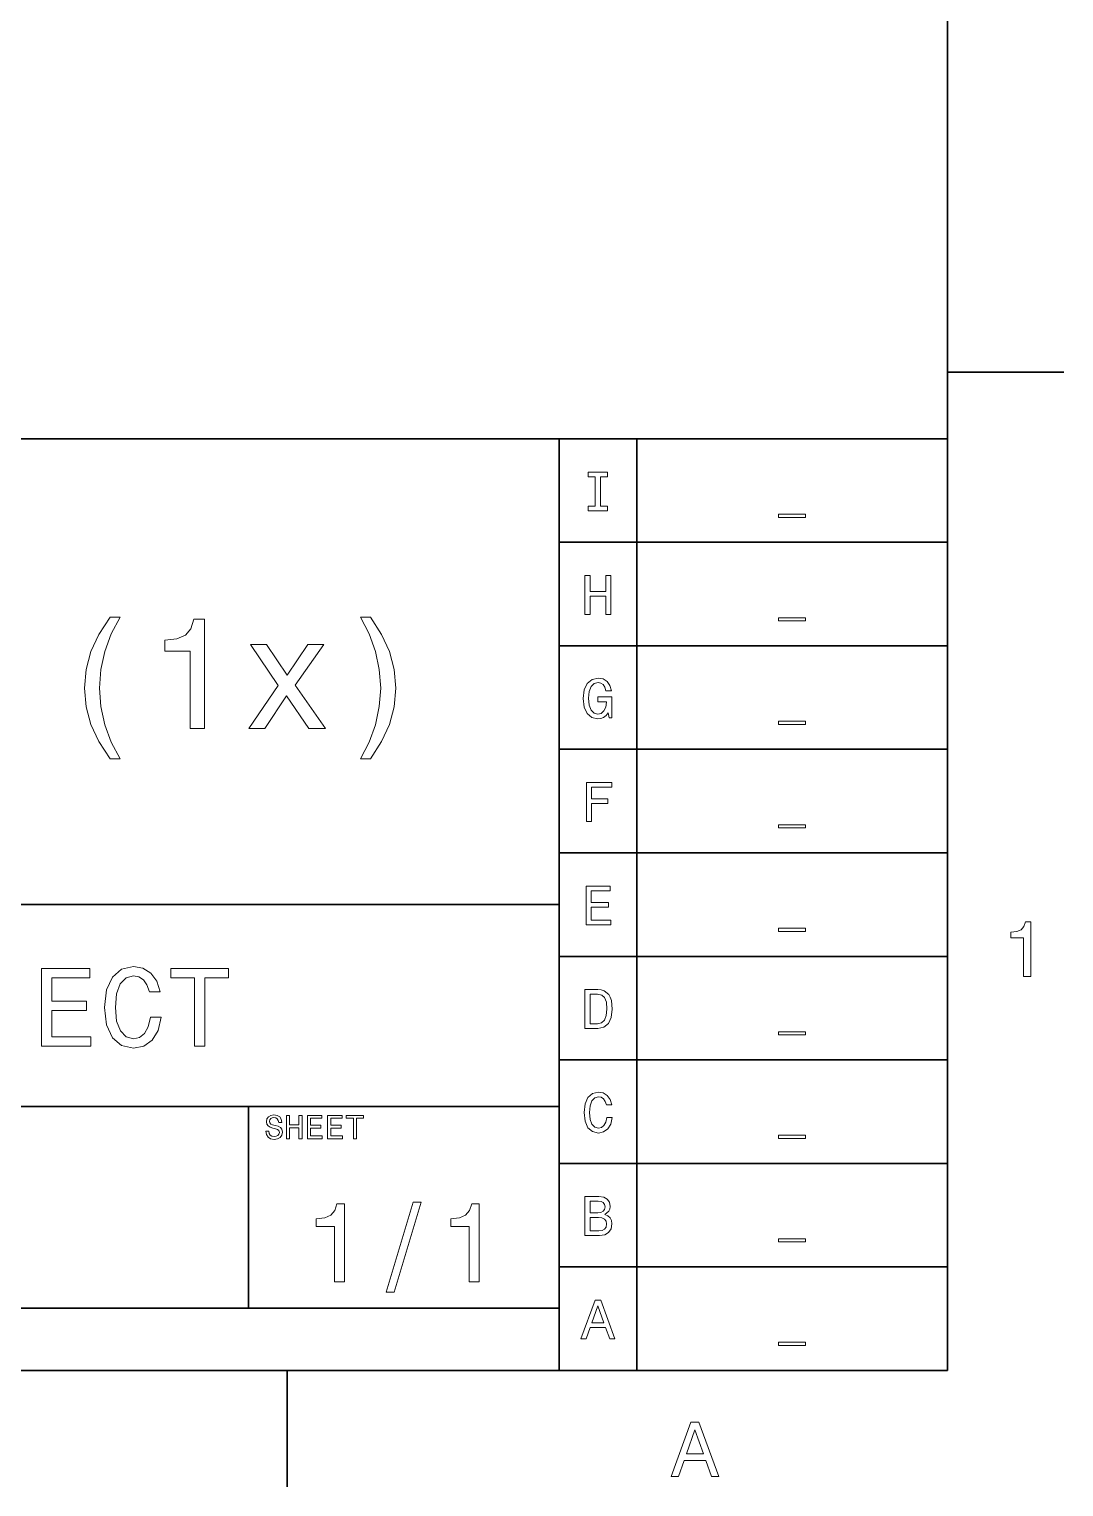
# Model space of a CAD drawing. Extents: x 0 to 420, y 0 to 297.
# Drawn here: x 350.9 to 417.5, y 2.5 to 96.4 of the extents above; entities that cross this region are included whole.
import ezdxf

# ---------------------------------------------------------------- set-up
doc = ezdxf.new("R2010")
doc.units = 0

msp = doc.modelspace()

# ---------------------------------------------------------------- linework, layer by layer
at = {"color": 7, "lineweight": 35}
for p, q in [((410, 10), (410, 287)), ((220, 70), (410, 70)), ((385, 10), (385, 70)), ((390, 10), (390, 70)), ((410, 70), (410, 10)), ((385, 63.333332), (410, 63.333332)), ((385, 56.666668), (410, 56.666668)), ((385, 50), (410, 50)), ((385, 43.333332), (410, 43.333332)), ((220, 40), (385, 40)), ((385, 36.666668), (410, 36.666668)), ((385, 30), (410, 30)), ((220, 27), (385, 27)), ((385, 23.333334), (410, 23.333334)), ((385, 16.666666), (410, 16.666666)), ((220, 14), (385, 14)), ((10, 10), (410, 10)), ((220, 10), (410, 10))]:
    msp.add_line(p, q, dxfattribs=at)
at = {"color": 7, "lineweight": 35, "ltscale": 0.1875}
for p, q in [((410, 74.300003), (417.5, 74.300003)), ((367.5, 10), (367.5, 2.5))]:
    msp.add_line(p, q, dxfattribs=at)
at = {"color": 7, "lineweight": 35, "ltscale": 0.325}
msp.add_line((365, 14), (365, 27), dxfattribs=at)
at = {"color": 7, "lineweight": 13}
for points in [[(387.33429, 65.659821), (386.873199, 65.659821), (386.873199, 65.357224), (388.126801, 65.357224), (388.126801, 65.659821), (387.66571, 65.659821), (387.66571, 67.554626), (388.126801, 67.554626), (388.126801, 67.857224), (386.873199, 67.857224), (386.873199, 67.554626), (387.33429, 67.554626)], [(399.132568, 65.140724), (399.132568, 64.938995), (400.867432, 64.938995), (400.867432, 65.140724)], [(386.664276, 58.690563), (386.999298, 58.690563), (386.999298, 59.864914), (388.000732, 59.864914), (388.000732, 58.690563), (388.332123, 58.690563), (388.332123, 61.190563), (388.000732, 61.190563), (388.000732, 60.171112), (386.999298, 60.171112), (386.999298, 61.190563), (386.664276, 61.190563)], [(356.096527, 49.386887), (356.731995, 49.386887), (356.157043, 50.456051), (355.753601, 51.575645), (355.501434, 52.755764), (355.420746, 53.945965), (355.501434, 55.136166), (355.753601, 56.306194), (356.157043, 57.435879), (356.731995, 58.505043), (356.096527, 58.505043), (355.360229, 57.395531), (354.845825, 56.296108), (354.543213, 55.146252), (354.452454, 53.945965), (354.543213, 52.735588), (354.845825, 51.595821), (355.360229, 50.496395)], [(361.250702, 51.333572), (362.168579, 51.333572), (362.168579, 58.384003), (361.482697, 58.384003), (361.301147, 57.76873), (360.938019, 57.355186), (360.38327, 57.113113), (359.616699, 57.032421), (359.616699, 56.31628), (361.250702, 56.31628)], [(372.850128, 49.386887), (373.576355, 50.496395), (374.090759, 51.595821), (374.393372, 52.735588), (374.494202, 53.945965), (374.393372, 55.146252), (374.090759, 56.296108), (373.576355, 57.395531), (372.850128, 58.505043), (372.214691, 58.505043), (372.779541, 57.435879), (373.182983, 56.306194), (373.425049, 55.136166), (373.515839, 53.945965), (373.425049, 52.755764), (373.182983, 51.575645), (372.76944, 50.456051), (372.214691, 49.386887)], [(399.132568, 58.474064), (399.132568, 58.272335), (400.867432, 58.272335), (400.867432, 58.474064)], [(366.061951, 51.333572), (367.453857, 53.441643), (368.886169, 51.333572), (369.955322, 51.333572), (368.018707, 54.127522), (369.84436, 56.75), (368.815552, 56.75), (367.494232, 54.783142), (366.172913, 56.75), (365.123901, 56.75), (366.919312, 54.117435), (365.023041, 51.333572)], [(388.159241, 52.35891), (388.220459, 52.023895), (388.400574, 52.023895), (388.400574, 53.37476), (387.489197, 53.37476), (387.489197, 53.068565), (388.051147, 53.068565), (388.051147, 53.046951), (388.007935, 52.715538), (387.89267, 52.470581), (387.716156, 52.315681), (387.496399, 52.265251), (387.251434, 52.33009), (387.060516, 52.524616), (386.938049, 52.845222), (386.894806, 53.284702), (386.934448, 53.720581), (387.056915, 54.041187), (387.251434, 54.23571), (387.514404, 54.304153), (387.694519, 54.268131), (387.842224, 54.167267), (387.950287, 53.997959), (388.011536, 53.771015), (388.368164, 53.771015), (388.274506, 54.116837), (388.097992, 54.376202), (387.849426, 54.534702), (387.536041, 54.592339), (387.125366, 54.502281), (386.815552, 54.239311), (386.617432, 53.825047), (386.548981, 53.273895), (386.617432, 52.719139), (386.815552, 52.304874), (387.107361, 52.041908), (387.474792, 51.955452), (387.680115, 51.984268), (387.863831, 52.056316), (388.022339, 52.182396)], [(399.132568, 51.807396), (399.132568, 51.605667), (400.867432, 51.605667), (400.867432, 51.807396)], [(386.761536, 45.357231), (387.096558, 45.357231), (387.096558, 46.506367), (388.148407, 46.506367), (388.148407, 46.805359), (387.096558, 46.805359), (387.096558, 47.554638), (388.389771, 47.554638), (388.389771, 47.857231), (386.761536, 47.857231)], [(399.132568, 45.140732), (399.132568, 44.939003), (400.867432, 44.939003), (400.867432, 45.140732)], [(386.74353, 38.690563), (388.328522, 38.690563), (388.328522, 38.993156), (387.074921, 38.993156), (387.074921, 39.839699), (388.19165, 39.839699), (388.19165, 40.138691), (387.074921, 40.138691), (387.074921, 40.88797), (388.299713, 40.88797), (388.299713, 41.190563), (386.74353, 41.190563)], [(414.909241, 35.366787), (415.368164, 35.366787), (415.368164, 38.892002), (415.025208, 38.892002), (414.934448, 38.584366), (414.752899, 38.377594), (414.475525, 38.256557), (414.092224, 38.216209), (414.092224, 37.858143), (414.909241, 37.858143)], [(399.132568, 38.474064), (399.132568, 38.272335), (400.867432, 38.272335), (400.867432, 38.474064)], [(351.67868, 30.881124), (354.848724, 30.881124), (354.848724, 31.486311), (352.341522, 31.486311), (352.341522, 33.179394), (354.574951, 33.179394), (354.574951, 33.777378), (352.341522, 33.777378), (352.341522, 35.275936), (354.791077, 35.275936), (354.791077, 35.881126), (351.67868, 35.881126)], [(358.695984, 32.739914), (358.55188, 32.134727), (358.314148, 31.70245), (357.982727, 31.435879), (357.593689, 31.349424), (357.125366, 31.479107), (356.757935, 31.868156), (356.513, 32.502163), (356.433716, 33.381126), (356.513, 34.252884), (356.750732, 34.894093), (357.118164, 35.283142), (357.593689, 35.420029), (357.939514, 35.347984), (358.234894, 35.146255), (358.465424, 34.822048), (358.623932, 34.375362), (359.30838, 34.375362), (359.092224, 35.059799), (358.71759, 35.578529), (358.206055, 35.902737), (357.593689, 36.018013), (356.829987, 35.837898), (356.246399, 35.333572), (355.871765, 34.505043), (355.742096, 33.381126), (355.871765, 32.257206), (356.246399, 31.428675), (356.829987, 30.917147), (357.593689, 30.744236), (358.263702, 30.881124), (358.804047, 31.262968), (359.185883, 31.889771), (359.387634, 32.739914)], [(361.534607, 30.881124), (362.197418, 30.881124), (362.197418, 35.275936), (363.710388, 35.275936), (363.710388, 35.881126), (360.014404, 35.881126), (360.014404, 35.275936), (361.534607, 35.275936)], [(387.496399, 34.523895), (386.664276, 34.523895), (386.664276, 32.023895), (387.496399, 32.023895), (387.889038, 32.103146), (388.180847, 32.344501), (388.360962, 32.737152), (388.425812, 33.273895), (388.368164, 33.821445), (388.296112, 34.037582), (388.195251, 34.210495), (387.903473, 34.444645), (387.712555, 34.502281)], [(387.471191, 34.224903), (387.744965, 34.170868), (387.932281, 34.005165), (388.043945, 33.709774), (388.079987, 33.273895), (388.040344, 32.852425), (387.92868, 32.557037), (387.737762, 32.380524), (387.471191, 32.322887), (386.999298, 32.322887), (386.999298, 34.224903)], [(399.132568, 31.807396), (399.132568, 31.605667), (400.867432, 31.605667), (400.867432, 31.807396)], [(388.083588, 26.286623), (388.011536, 25.984028), (387.89267, 25.767891), (387.726959, 25.634605), (387.53244, 25.591377), (387.298279, 25.656219), (387.114563, 25.850742), (386.992065, 26.167746), (386.952454, 26.607227), (386.992065, 27.043106), (387.110962, 27.363712), (387.294678, 27.558235), (387.53244, 27.62668), (387.705322, 27.590656), (387.853027, 27.489792), (387.968292, 27.327688), (388.047546, 27.104345), (388.389771, 27.104345), (388.281708, 27.446564), (388.094391, 27.705931), (387.838623, 27.868034), (387.53244, 27.925671), (387.150574, 27.835613), (386.858795, 27.583452), (386.671478, 27.169188), (386.606628, 26.607227), (386.671478, 26.045267), (386.858795, 25.631002), (387.150574, 25.375238), (387.53244, 25.288784), (387.867432, 25.357227), (388.137604, 25.548149), (388.328522, 25.861549), (388.429413, 26.286623)], [(366.309082, 25.413544), (366.112396, 25.413544), (366.155609, 25.184437), (366.263702, 25.015848), (366.430115, 24.914265), (366.654907, 24.87752), (366.877533, 24.912102), (367.043945, 25.007204), (367.149841, 25.15634), (367.188751, 25.353025), (367.156342, 25.530258), (367.065552, 25.644812), (366.918579, 25.720461), (366.721893, 25.776655), (366.553314, 25.817722), (366.443085, 25.865273), (366.380402, 25.934437), (366.360962, 26.042505), (366.380402, 26.139769), (366.436584, 26.213255), (366.523041, 26.262968), (366.641937, 26.280258), (366.76297, 26.258644), (366.858063, 26.200287), (366.920746, 26.103025), (366.951019, 25.97118), (367.147705, 25.97118), (367.147705, 25.975504), (367.113098, 26.178673), (367.011536, 26.329969), (366.851593, 26.425072), (366.635437, 26.457491), (366.440918, 26.425072), (366.289612, 26.334293), (366.192352, 26.193804), (366.157776, 26.012247), (366.185883, 25.850143), (366.268005, 25.739912), (366.397705, 25.666426), (366.574921, 25.610229), (366.75, 25.560518), (366.881836, 25.512968), (366.961823, 25.443804), (366.989899, 25.331411), (366.963989, 25.216858), (366.896973, 25.130402), (366.79538, 25.076368), (366.663544, 25.059076), (366.516571, 25.082851), (366.404175, 25.152016), (366.332855, 25.264408)], [(367.450287, 24.918587), (367.651306, 24.918587), (367.651306, 25.623198), (368.252167, 25.623198), (368.252167, 24.918587), (368.451019, 24.918587), (368.451019, 26.418587), (368.252167, 26.418587), (368.252167, 25.806915), (367.651306, 25.806915), (367.651306, 26.418587), (367.450287, 26.418587)], [(368.798981, 24.918587), (369.75, 24.918587), (369.75, 25.100143), (368.997833, 25.100143), (368.997833, 25.608068), (369.667877, 25.608068), (369.667877, 25.787462), (368.997833, 25.787462), (368.997833, 26.23703), (369.732697, 26.23703), (369.732697, 26.418587), (368.798981, 26.418587)], [(370.100159, 24.918587), (371.051147, 24.918587), (371.051147, 25.100143), (370.298981, 25.100143), (370.298981, 25.608068), (370.969025, 25.608068), (370.969025, 25.787462), (370.298981, 25.787462), (370.298981, 26.23703), (371.033875, 26.23703), (371.033875, 26.418587), (370.100159, 26.418587)], [(371.755768, 24.918587), (371.95462, 24.918587), (371.95462, 26.23703), (372.408508, 26.23703), (372.408508, 26.418587), (371.299713, 26.418587), (371.299713, 26.23703), (371.755768, 26.23703)], [(399.132568, 25.14073), (399.132568, 24.939001), (400.867432, 24.939001), (400.867432, 25.14073)], [(370.533142, 15.700288), (371.188751, 15.700288), (371.188751, 20.736311), (370.698853, 20.736311), (370.569153, 20.296829), (370.309784, 20.00144), (369.913544, 19.828529), (369.365997, 19.770893), (369.365997, 19.259365), (370.533142, 19.259365)], [(373.876068, 15.030259), (374.373199, 15.030259), (376.116699, 20.837175), (375.612396, 20.837175)], [(379.207489, 15.700288), (379.863098, 15.700288), (379.863098, 20.736311), (379.373199, 20.736311), (379.2435, 20.296829), (378.984131, 20.00144), (378.587891, 19.828529), (378.040344, 19.770893), (378.040344, 19.259365), (379.207489, 19.259365)], [(387.950287, 20.041426), (388.202454, 20.250359), (388.267303, 20.39085), (388.28891, 20.563761), (388.242065, 20.833933), (388.101593, 21.028458), (387.874634, 21.147333), (387.557648, 21.190561), (386.667877, 21.190561), (386.667877, 18.690561), (387.608063, 18.690561), (387.943085, 18.740993), (388.19165, 18.888687), (388.346558, 19.122837), (388.400574, 19.43984), (388.368164, 19.652376), (388.281708, 19.82889), (388.141205, 19.958572)], [(387.489197, 20.153097), (386.999298, 20.153097), (386.999298, 20.891569), (387.518005, 20.891569), (387.712555, 20.869957), (387.849426, 20.805115), (387.932281, 20.693443), (387.96109, 20.527737), (387.92868, 20.36203), (387.842224, 20.246758), (387.694519, 20.174711)], [(387.568451, 18.989553), (386.999298, 18.989553), (386.999298, 19.850504), (387.536041, 19.850504), (387.76297, 19.825287), (387.925079, 19.74964), (388.022339, 19.619957), (388.054749, 19.432636), (388.022339, 19.234509), (387.932281, 19.097622), (387.780975, 19.014769)], [(399.132568, 18.474064), (399.132568, 18.272335), (400.867432, 18.272335), (400.867432, 18.474064)], [(386.404907, 12.023895), (386.736328, 12.023895), (386.999298, 12.758765), (387.997131, 12.758765), (388.260101, 12.023895), (388.598694, 12.023895), (387.683716, 14.527497), (387.316284, 14.527497)], [(387.114563, 13.064961), (387.5, 14.167267), (387.885437, 13.064961)], [(399.132568, 11.807397), (399.132568, 11.605667), (400.867432, 11.605667), (400.867432, 11.807397)], [(392.216858, 3.166787), (392.680847, 3.166787), (393.049011, 4.195605), (394.445984, 4.195605), (394.814117, 3.166787), (395.288177, 3.166787), (394.007202, 6.67183), (393.492798, 6.67183)], [(393.210388, 4.624279), (393.75, 6.167507), (394.289642, 4.624279)]]:
    msp.add_lwpolyline(points, close=True, dxfattribs=at)

doc.saveas('drawing.dxf')
